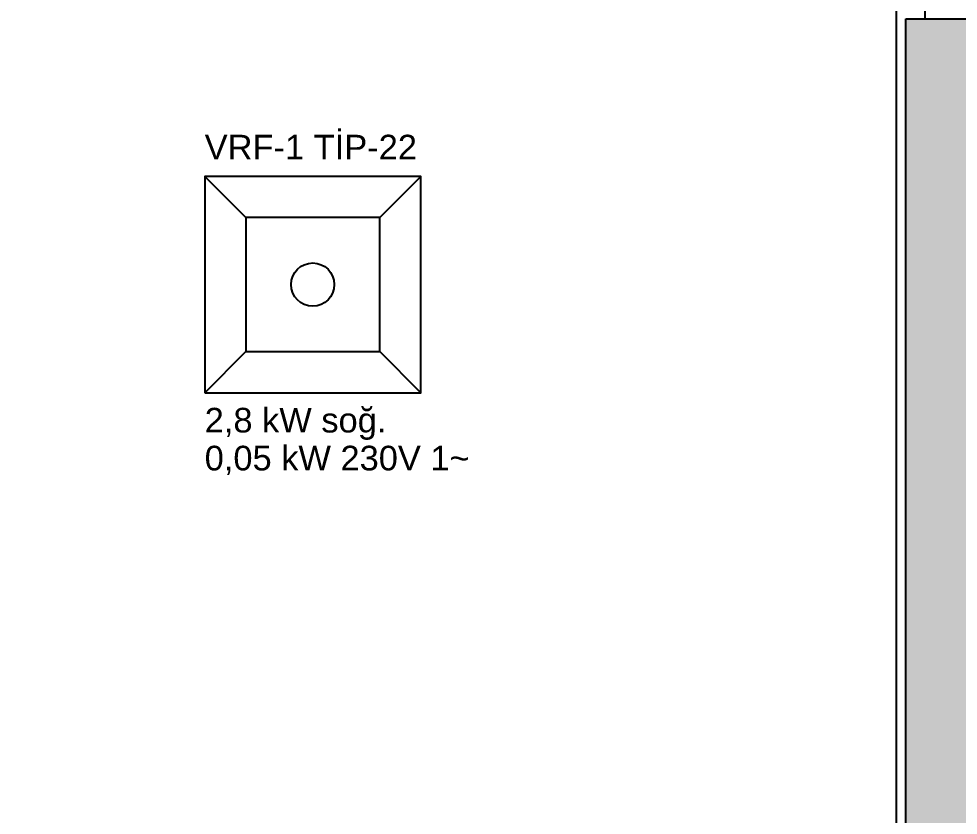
# Model space of a CAD drawing. Header units: inches. Extents: x 21 to 32698, y 13 to 3712.
# Drawn here: x 10382.7 to 10630.5, y 1142.1 to 1352.1 of the extents above; entities that cross this region are included whole.
import ezdxf

# ---------------------------------------------------------------- set-up
doc = ezdxf.new("R2010")
doc.units = ezdxf.units.IN
doc.header["$MEASUREMENT"] = 0
doc.linetypes.add('DOT', pattern=[6.35, 0, -6.35])
for name, color, linetype in [('MEK-ELK-ETIKET', 7, 'Continuous'), ('MEK-ELK-GUC', 6, 'Continuous'), ('MEK-ELK-VRF-IC', 4, 'Continuous')]:
    doc.layers.add(name, color=color, linetype=linetype)
for name, color, linetype, lineweight in [('Z_MİM_-KM-BEAM-RAY', 8, 'DOT', 25), ('Z_MİM_-KM-PATTERN-STRC', 8, 'Continuous', 25), ('Z_MİM_-KM-STRC-CONCRETE', 8, 'Continuous', 25), ('Z_MİM_-KM-WALL', 8, 'Continuous', 25), ('Z_MİM_-KM-WALL-PLASTER', 8, 'Continuous', 25)]:
    doc.layers.add(name, color=color, linetype=linetype, lineweight=lineweight)
doc.styles.add('MEK_ELK', font='arial.ttf')

# ---------------------------------------------------------------- blocks, each defined once
blk = doc.blocks.new('-KM_Kolon-1K')
at = {"layer": 'Z_MİM_-KM-PATTERN-STRC'}
blk.add_hatch(color=256, dxfattribs=at).paths.add_polyline_path([(1285, 370), (1310, 370), (1310, 0), (1285, 0)], flags=0)
at = {"layer": 'Z_MİM_-KM-STRC-CONCRETE'}
blk.add_lwpolyline([(1285, 370), (1310, 370), (1310, 0), (1285, 0)], close=True, dxfattribs=at)
blk = doc.blocks.new('-KM_Kiriş İzi-1K')
at = {"layer": 'Z_MİM_-KM-BEAM-RAY'}
blk.add_line((1285, 530), (1285, 370), dxfattribs=at)
blk = doc.blocks.new('MEK_VRF_KASET_570')
for p, q in [((-28.5, 28.5), (-17.67, 17.67)), ((28.5, 28.5), (17.67, 17.67)), ((-28.5, -28.5), (-17.67, -17.67)), ((28.5, -28.5), (17.67, -17.67))]:
    blk.add_line(p, q)
for points in [[(-28.5, -28.5), (28.5, -28.5), (28.5, 28.5), (-28.5, 28.5)], [(-17.67, -17.67), (17.67, -17.67), (17.67, 17.67), (-17.67, 17.67)]]:
    blk.add_lwpolyline(points, close=True)
blk.add_circle((0, 0), 5.7)

msp = doc.modelspace()

# ---------------------------------------------------------------- linework, layer by layer
at = {"layer": 'Z_MİM_-KM-WALL'}
msp.add_line((10621.71, 1512.08), (10621.71, 1352.08), dxfattribs=at)
at = {"layer": 'Z_MİM_-KM-WALL-PLASTER'}
msp.add_lwpolyline([(9999.21, 1644.58), (10579.21, 1644.58), (10579.21, 1599.58), (10614.21, 1599.58), (10614.21, 1509.58), (10619.21, 1509.58), (10619.21, 1354.58), (10614.21, 1354.58), (10614.21, 1004.58), (9999.21, 1004.58)], close=True, dxfattribs=at)

# ---------------------------------------------------------------- block references
at = {"layer": 'MEK-ELK-VRF-IC'}
msp.add_blockref('MEK_VRF_KASET_570', (10460.25, 1282), dxfattribs=at)
at = {"layer": 'Z_MİM_-KM-BEAM-RAY'}
msp.add_blockref('-KM_Kiriş İzi-1K', (9331.71, 982.08), dxfattribs=at)
at = {"layer": 'Z_MİM_-KM-STRC-CONCRETE'}
msp.add_blockref('-KM_Kolon-1K', (9331.71, 982.08), dxfattribs=at)

# ---------------------------------------------------------------- texts
at = {"layer": 'MEK-ELK-ETIKET', "style": 'MEK_ELK'}
for s, p in [('VRF-1 TİP-22', (10431.75, 1315)), ('2,8 kW soğ.', (10431.75, 1243))]:
    msp.add_text(s, height=6.5, dxfattribs=at).set_placement(p)
at = {"layer": 'MEK-ELK-GUC', "style": 'MEK_ELK'}
msp.add_text('0,05 kW 230V 1~', height=6.5, dxfattribs=at).set_placement((10431.75, 1233))

doc.saveas('drawing.dxf')
